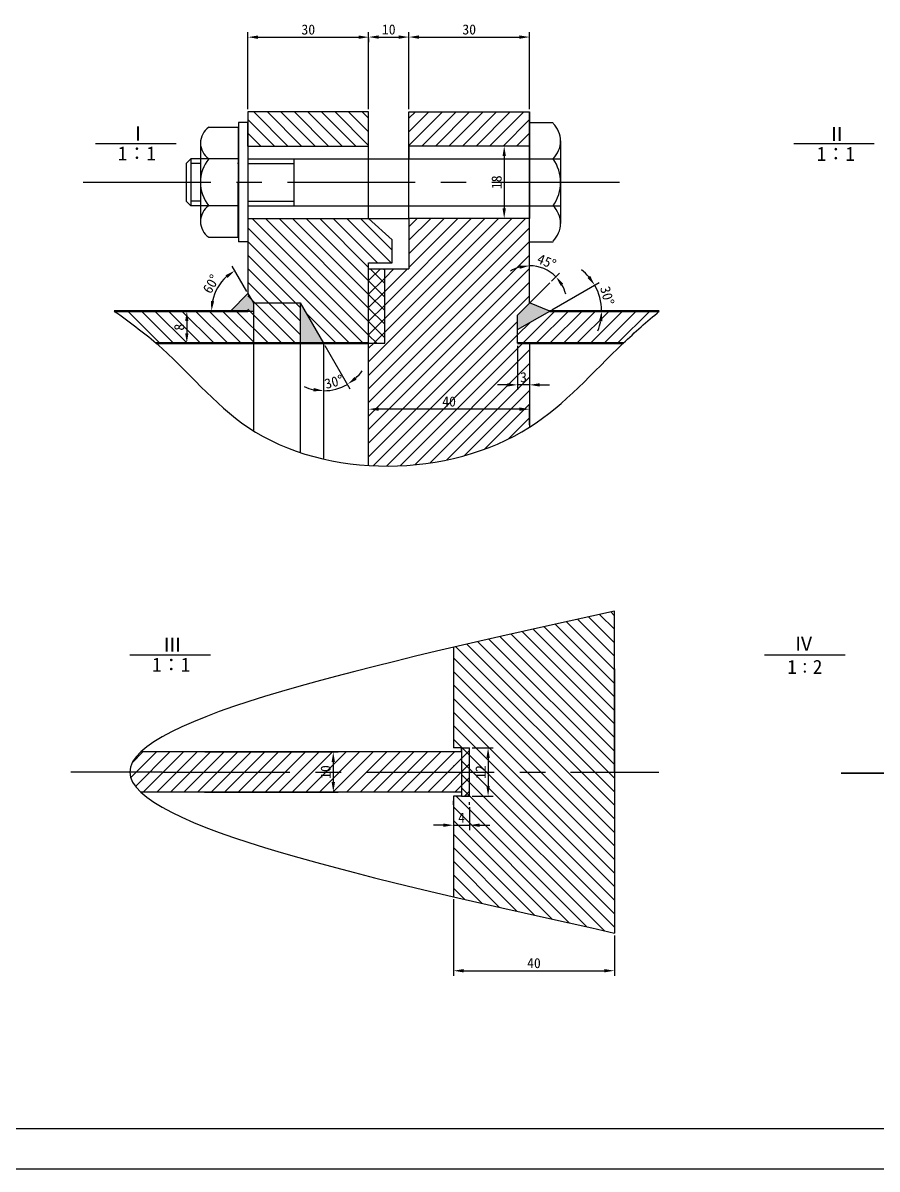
# Model space of a CAD drawing. Header units: millimetres. Extents: x -1950 to -231, y 2736 to 6518.
# Drawn here: x -803.2 to -590.9, y 2736 to 3020.8 of the extents above; entities that cross this region are included whole.
import ezdxf

# ---------------------------------------------------------------- set-up
doc = ezdxf.new("R2010")
doc.units = ezdxf.units.MM
doc.linetypes.add('CENTER', pattern=[50.8, 31.75, -6.35, 6.35, -6.35])
for name, color, linetype, lineweight in [('点画线', 7, 'CENTER', 25), ('粗实线', 7, 'Continuous', 50), ('细实线', 7, 'Continuous', 25)]:
    doc.layers.add(name, color=color, linetype=linetype, lineweight=lineweight)
doc.styles.get("Standard").update_dxf_attribs({"font": ''})
doc.styles.get('Standard').set_extended_font_data('SimSun')
doc.dimstyles.new('ISO-25', dxfattribs={"dimtxt": 2.5, "dimasz": 2.5, "dimexe": 1.25, "dimexo": 0.625, "dimtad": 1, "dimtxsty": 'Standard', "dimcen": 2.5, "dimadec": 0, "dimazin": 0, "dimtfac": 1, "dimtmove": 0, "dimatfit": 3, "dimfxl": 0, "dimarcsym": 0})

# ---------------------------------------------------------------- blocks, each defined once
blk = doc.blocks.new('*D48')
at = {"layer": 'Defpoints', "color": 0, "transparency": 16777216}
for p in [(-677.25, 3017.3), (-707.25, 2998.72), (-677.25, 2998.72)]:
    blk.add_point(p, dxfattribs=at)
at = {"layer": '细实线', "color": 0, "lineweight": -2, "transparency": 16777216}
for p, q in [((-707.25, 2999.35), (-707.25, 3018.55)), ((-704.75, 3017.3), (-679.75, 3017.3)), ((-677.25, 2999.35), (-677.25, 3018.55))]:
    blk.add_line(p, q, dxfattribs=at)
at = {"layer": '细实线', "color": 0, "transparency": 16777216}
for points in [[(-704.75, 3017.71), (-704.75, 3016.88), (-707.25, 3017.3)], [(-679.75, 3017.71), (-679.75, 3016.88), (-677.25, 3017.3)]]:
    blk.add_solid(points, dxfattribs=at)
at = {"layer": '细实线', "color": 0, "transparency": 16777216, "insert": (-692.25, 3019.17), "char_height": 2.5, "attachment_point": 5}
blk.add_mtext('30', dxfattribs=at)
blk = doc.blocks.new('*D49')
at = {"layer": 'Defpoints', "color": 0, "transparency": 16777216}
for p in [(-717.25, 3017.59), (-707.25, 3017.3), (-707.25, 3017.3)]:
    blk.add_point(p, dxfattribs=at)
at = {"layer": '细实线', "color": 0, "lineweight": -2, "transparency": 16777216}
for p, q in [((-717.25, 3016.96), (-717.25, 3016.05)), ((-714.75, 3017.3), (-709.75, 3017.3)), ((-707.25, 3017.92), (-707.25, 3018.55))]:
    blk.add_line(p, q, dxfattribs=at)
at = {"layer": '细实线', "color": 0, "transparency": 16777216}
for points in [[(-714.75, 3017.71), (-714.75, 3016.88), (-717.25, 3017.3)], [(-709.75, 3017.71), (-709.75, 3016.88), (-707.25, 3017.3)]]:
    blk.add_solid(points, dxfattribs=at)
at = {"layer": '细实线', "color": 0, "transparency": 16777216, "insert": (-712.25, 3019.17), "char_height": 2.5, "attachment_point": 5}
blk.add_mtext('10', dxfattribs=at)
blk = doc.blocks.new('*D50')
at = {"layer": 'Defpoints', "color": 0, "transparency": 16777216}
for p in [(-717.25, 3017.27), (-747.25, 2998.72), (-717.25, 2998.72)]:
    blk.add_point(p, dxfattribs=at)
at = {"layer": '细实线', "color": 0, "lineweight": -2, "transparency": 16777216}
for p, q in [((-747.25, 2999.35), (-747.25, 3018.52)), ((-744.75, 3017.27), (-719.75, 3017.27)), ((-717.25, 2999.35), (-717.25, 3018.52))]:
    blk.add_line(p, q, dxfattribs=at)
at = {"layer": '细实线', "color": 0, "transparency": 16777216}
for points in [[(-744.75, 3017.69), (-744.75, 3016.85), (-747.25, 3017.27)], [(-719.75, 3017.69), (-719.75, 3016.85), (-717.25, 3017.27)]]:
    blk.add_solid(points, dxfattribs=at)
at = {"layer": '细实线', "color": 0, "transparency": 16777216, "insert": (-732.25, 3019.15), "char_height": 2.5, "attachment_point": 5}
blk.add_mtext('30', dxfattribs=at)
blk = doc.blocks.new('*D53')
at = {"layer": 'Defpoints', "color": 0, "transparency": 16777216}
for p in [(-758.58, 2839.68), (-758.64, 2829.68), (-726.04, 2829.68)]:
    blk.add_point(p, dxfattribs=at)
at = {"layer": '细实线', "color": 0, "lineweight": -2, "transparency": 16777216}
for p, q in [((-757.96, 2839.68), (-724.79, 2839.68)), ((-726.04, 2837.18), (-726.04, 2832.18)), ((-758.01, 2829.68), (-724.79, 2829.68))]:
    blk.add_line(p, q, dxfattribs=at)
at = {"layer": '细实线', "color": 0, "transparency": 16777216}
for points in [[(-726.45, 2837.18), (-725.62, 2837.18), (-726.04, 2839.68)], [(-726.45, 2832.18), (-725.62, 2832.18), (-726.04, 2829.68)]]:
    blk.add_solid(points, dxfattribs=at)
at = {"layer": '细实线', "color": 0, "transparency": 16777216, "insert": (-727.91, 2834.68), "char_height": 2.5, "attachment_point": 5, "rotation": 90}
blk.add_mtext('10', dxfattribs=at)
blk = doc.blocks.new('*D54')
at = {"layer": 'Defpoints', "color": 0, "transparency": 16777216}
for p in [(-680.25, 2941.22), (-677.25, 2941.22), (-680.25, 2930.88)]:
    blk.add_point(p, dxfattribs=at)
at = {"layer": '细实线', "color": 0, "lineweight": -2, "transparency": 16777216}
for p, q in [((-680.25, 2940.6), (-680.25, 2929.63)), ((-677.25, 2940.6), (-677.25, 2929.63)), ((-682.75, 2930.88), (-685.25, 2930.88)), ((-677.25, 2930.88), (-680.25, 2930.88)), ((-674.75, 2930.88), (-672.25, 2930.88))]:
    blk.add_line(p, q, dxfattribs=at)
at = {"layer": '细实线', "color": 0, "transparency": 16777216}
for points in [[(-682.75, 2931.29), (-682.75, 2930.46), (-680.25, 2930.88)], [(-674.75, 2931.29), (-674.75, 2930.46), (-677.25, 2930.88)]]:
    blk.add_solid(points, dxfattribs=at)
at = {"layer": '细实线', "color": 0, "transparency": 16777216, "insert": (-678.75, 2932.75), "char_height": 2.5, "attachment_point": 5}
blk.add_mtext('3', dxfattribs=at)
blk = doc.blocks.new('*D59')
at = {"layer": 'Defpoints', "color": 0, "transparency": 16777216}
for p in [(-696.16, 2826.56), (-692.16, 2826.56), (-692.16, 2821.48)]:
    blk.add_point(p, dxfattribs=at)
at = {"layer": '细实线', "color": 0, "lineweight": -2, "transparency": 16777216}
for p, q in [((-696.16, 2825.93), (-696.16, 2820.23)), ((-692.16, 2825.93), (-692.16, 2820.23)), ((-698.66, 2821.48), (-701.16, 2821.48)), ((-696.16, 2821.48), (-692.16, 2821.48)), ((-689.66, 2821.48), (-687.16, 2821.48))]:
    blk.add_line(p, q, dxfattribs=at)
at = {"layer": '细实线', "color": 0, "transparency": 16777216}
for points in [[(-698.66, 2821.89), (-698.66, 2821.06), (-696.16, 2821.48)], [(-689.66, 2821.89), (-689.66, 2821.06), (-692.16, 2821.48)]]:
    blk.add_solid(points, dxfattribs=at)
at = {"layer": '细实线', "color": 0, "transparency": 16777216, "insert": (-694.16, 2823.35), "char_height": 2.5, "attachment_point": 5}
blk.add_mtext('4', dxfattribs=at)
blk = doc.blocks.new('*D62')
at = {"layer": 'Defpoints', "color": 0, "transparency": 16777216}
for p in [(-734.25, 2951.22), (-728.45, 2941.22), (-728.45, 2941.22), (-726.39, 2929.6), (-728.45, 2912.45)]:
    blk.add_point(p, dxfattribs=at)
at = {"layer": '细实线', "color": 0, "lineweight": -2, "transparency": 16777216}
blk.add_line((-728.13, 2940.68), (-721.9, 2929.93), dxfattribs=at)
for start, end in [(312.2725, 324.4296), (245.6858, 257.8429), (270, 300.1154)]:
    blk.add_arc((-728.45, 2941.22), 11.8, start, end, dxfattribs=at)
at = {"layer": '细实线', "color": 0, "transparency": 16777216}
for points in [[(-720.26, 2932.15), (-720.75, 2932.82), (-722.52, 2931.01)], [(-730.89, 2930.1), (-730.98, 2929.27), (-728.45, 2929.42)]]:
    blk.add_solid(points, dxfattribs=at)
at = {"layer": '细实线', "color": 0, "transparency": 16777216, "insert": (-725.87, 2931.63), "char_height": 2.5, "attachment_point": 5, "rotation": 15.0577}
blk.add_mtext('30°', dxfattribs=at)
blk = doc.blocks.new('*D63')
at = {"layer": 'Defpoints', "color": 0, "transparency": 16777216}
for p in [(-677.25, 2998.72), (-672.62, 2959.23), (-672.25, 2956.22), (-677.25, 2951.22), (-680.25, 2948.22)]:
    blk.add_point(p, dxfattribs=at)
at = {"layer": '细实线', "color": 0, "lineweight": -2, "transparency": 16777216}
blk.add_line((-671.8, 2956.66), (-669.82, 2958.65), dxfattribs=at)
for start, end in [(105.5289, 121.0578), (45, 90), (13.9422, 29.4711)]:
    blk.add_arc((-677.25, 2951.22), 9.25, start, end, dxfattribs=at)
at = {"layer": '细实线', "color": 0, "transparency": 16777216}
for points in [[(-679.78, 2960.55), (-679.67, 2959.72), (-677.25, 2960.47)], [(-669.52, 2955.52), (-668.86, 2956.03), (-670.7, 2957.76)]]:
    blk.add_solid(points, dxfattribs=at)
at = {"layer": '细实线', "color": 0, "transparency": 16777216, "insert": (-672.99, 2961.5), "char_height": 2.5, "attachment_point": 5, "rotation": 337.5}
blk.add_mtext('45°', dxfattribs=at)
blk = doc.blocks.new('*D64')
at = {"layer": 'Defpoints', "color": 0, "transparency": 16777216}
for p in [(-659.52, 2951.47), (-672.25, 2949.22), (-672.25, 2949.22), (-653.98, 2949.22), (-680.25, 2944.6)]:
    blk.add_point(p, dxfattribs=at)
at = {"layer": '细实线', "color": 0, "lineweight": -2, "transparency": 16777216}
blk.add_line((-671.71, 2949.53), (-659.97, 2956.31), dxfattribs=at)
for start, end in [(41.1031, 52.2062), (360, 30), (337.7938, 348.8969)]:
    blk.add_arc((-672.25, 2949.22), 12.92, start, end, dxfattribs=at)
at = {"layer": '细实线', "color": 0, "transparency": 16777216}
for points in [[(-662.17, 2957.96), (-662.85, 2957.47), (-661.06, 2955.68)], [(-659.98, 2946.77), (-659.15, 2946.69), (-659.33, 2949.22)]]:
    blk.add_solid(points, dxfattribs=at)
at = {"layer": '细实线', "color": 0, "transparency": 16777216, "insert": (-657.95, 2953.05), "char_height": 2.5, "attachment_point": 5, "rotation": 285}
blk.add_mtext('30°', dxfattribs=at)
blk = doc.blocks.new('*D66')
at = {"layer": 'Defpoints', "color": 0, "transparency": 16777216}
for p in [(-717.25, 2924.84), (-677.25, 2920.35), (-717.25, 2910.85)]:
    blk.add_point(p, dxfattribs=at)
at = {"layer": '细实线', "color": 0, "lineweight": -2, "transparency": 16777216}
for p, q in [((-717.25, 2911.48), (-717.25, 2926.09)), ((-679.75, 2924.84), (-714.75, 2924.84)), ((-677.25, 2920.97), (-677.25, 2926.09))]:
    blk.add_line(p, q, dxfattribs=at)
at = {"layer": '细实线', "color": 0, "transparency": 16777216}
for points in [[(-714.75, 2925.26), (-714.75, 2924.43), (-717.25, 2924.84)], [(-679.75, 2925.26), (-679.75, 2924.43), (-677.25, 2924.84)]]:
    blk.add_solid(points, dxfattribs=at)
at = {"layer": '细实线', "color": 0, "transparency": 16777216, "insert": (-697.25, 2926.72), "char_height": 2.5, "attachment_point": 5}
blk.add_mtext('40', dxfattribs=at)
blk = doc.blocks.new('*D70')
at = {"layer": 'Defpoints', "color": 0, "transparency": 16777216}
for p in [(-753.63, 2956.67), (-747.24, 2953.57), (-745.87, 2951.2), (-780.47, 2949.22), (-747.25, 2949.22)]:
    blk.add_point(p, dxfattribs=at)
at = {"layer": '细实线', "color": 0, "lineweight": -2, "transparency": 16777216}
blk.add_line((-747.56, 2954.11), (-751.18, 2960.35), dxfattribs=at)
blk.add_arc((-744.72, 2949.22), 11.62, 132.5179, 167.6458, dxfattribs=at)
at = {"layer": '细实线', "color": 0, "transparency": 16777216}
for points in [[(-752.81, 2958.12), (-752.32, 2957.45), (-750.55, 2959.27)], [(-755.65, 2951.66), (-756.48, 2951.75), (-756.33, 2949.22)]]:
    blk.add_solid(points, dxfattribs=at)
at = {"layer": '细实线', "color": 0, "transparency": 16777216, "insert": (-756.41, 2955.95), "char_height": 2.5, "attachment_point": 5, "rotation": 60.0818}
blk.add_mtext('60°', dxfattribs=at)
blk = doc.blocks.new('*D71')
at = {"layer": 'Defpoints', "color": 0, "transparency": 16777216}
for p in [(-696.16, 2803.69), (-656.16, 2794.68), (-656.16, 2785.31)]:
    blk.add_point(p, dxfattribs=at)
at = {"layer": '细实线', "color": 0, "lineweight": -2, "transparency": 16777216}
for p, q in [((-696.16, 2803.07), (-696.16, 2784.06)), ((-656.16, 2794.06), (-656.16, 2784.06)), ((-693.66, 2785.31), (-658.66, 2785.31))]:
    blk.add_line(p, q, dxfattribs=at)
at = {"layer": '细实线', "color": 0, "transparency": 16777216}
for points in [[(-693.66, 2785.73), (-693.66, 2784.9), (-696.16, 2785.31)], [(-658.66, 2785.73), (-658.66, 2784.9), (-656.16, 2785.31)]]:
    blk.add_solid(points, dxfattribs=at)
at = {"layer": '细实线', "color": 0, "transparency": 16777216, "insert": (-676.16, 2787.19), "char_height": 2.5, "attachment_point": 5}
blk.add_mtext('40', dxfattribs=at)
blk = doc.blocks.new('*D72')
at = {"layer": 'Defpoints', "color": 0, "transparency": 16777216}
for p in [(-677.25, 2990.22), (-683.55, 2972.22), (-677.25, 2972.22)]:
    blk.add_point(p, dxfattribs=at)
at = {"layer": '细实线', "color": 0, "lineweight": -2, "transparency": 16777216}
for p, q in [((-677.87, 2990.22), (-684.8, 2990.22)), ((-683.55, 2987.72), (-683.55, 2974.72)), ((-677.87, 2972.22), (-684.8, 2972.22))]:
    blk.add_line(p, q, dxfattribs=at)
at = {"layer": '细实线', "color": 0, "transparency": 16777216}
for points in [[(-683.97, 2987.72), (-683.13, 2987.72), (-683.55, 2990.22)], [(-683.97, 2974.72), (-683.13, 2974.72), (-683.55, 2972.22)]]:
    blk.add_solid(points, dxfattribs=at)
at = {"layer": '细实线', "color": 0, "transparency": 16777216, "insert": (-685.42, 2981.22), "char_height": 2.5, "attachment_point": 5, "rotation": 90}
blk.add_mtext('18', dxfattribs=at)
blk = doc.blocks.new('*D73')
at = {"layer": 'Defpoints', "color": 0, "transparency": 16777216}
for p in [(-692.16, 2840.68), (-692.16, 2828.68), (-687.56, 2828.68)]:
    blk.add_point(p, dxfattribs=at)
at = {"layer": '细实线', "color": 0, "lineweight": -2, "transparency": 16777216}
for p, q in [((-691.54, 2840.68), (-686.31, 2840.68)), ((-687.56, 2838.18), (-687.56, 2831.18)), ((-691.54, 2828.68), (-686.31, 2828.68))]:
    blk.add_line(p, q, dxfattribs=at)
at = {"layer": '细实线', "color": 0, "transparency": 16777216}
for points in [[(-687.97, 2838.18), (-687.14, 2838.18), (-687.56, 2840.68)], [(-687.97, 2831.18), (-687.14, 2831.18), (-687.56, 2828.68)]]:
    blk.add_solid(points, dxfattribs=at)
at = {"layer": '细实线', "color": 0, "transparency": 16777216, "insert": (-689.43, 2834.68), "char_height": 2.5, "attachment_point": 5, "rotation": 90}
blk.add_mtext('12', dxfattribs=at)
blk = doc.blocks.new('*D81')
at = {"layer": 'Defpoints', "color": 0, "transparency": 16777216}
for p in [(-780.47, 2949.22), (-770.03, 2941.22), (-762.45, 2941.22)]:
    blk.add_point(p, dxfattribs=at)
at = {"layer": '细实线', "color": 0, "lineweight": -2, "transparency": 16777216}
for p, q in [((-779.85, 2949.22), (-761.2, 2949.22)), ((-762.45, 2946.72), (-762.45, 2943.72)), ((-769.4, 2941.22), (-761.2, 2941.22))]:
    blk.add_line(p, q, dxfattribs=at)
at = {"layer": '细实线', "color": 0, "transparency": 16777216}
for points in [[(-762.86, 2946.72), (-762.03, 2946.72), (-762.45, 2949.22)], [(-762.86, 2943.72), (-762.03, 2943.72), (-762.45, 2941.22)]]:
    blk.add_solid(points, dxfattribs=at)
at = {"layer": '细实线', "color": 0, "transparency": 16777216, "insert": (-764.32, 2945.22), "char_height": 2.5, "attachment_point": 5, "rotation": 90}
blk.add_mtext('8', dxfattribs=at)

msp = doc.modelspace()

# ---------------------------------------------------------------- hatches: boundary and pattern name
at = {"layer": '细实线'}
h = msp.add_hatch(dxfattribs=at)
h.set_pattern_fill('ANSI31', color=256, scale=0.75, angle=90)
h.paths.add_polyline_path([(-717.247, 2998.722), (-747.247, 2998.722), (-747.247, 2990.222), (-717.247, 2990.222)])
h = msp.add_hatch(dxfattribs=at)
h.set_pattern_fill('ANSI31', color=256, scale=0.75)
h.paths.add_polyline_path([(-677.247, 2998.722), (-707.247, 2998.722), (-707.247, 2990.222), (-677.247, 2990.222)])
edge = h.paths.add_edge_path()
edge.add_line((-680.247, 2948.222), (-677.247, 2951.222))
edge.add_line((-677.247, 2951.222), (-677.247, 2972.222))
edge.add_line((-677.247, 2972.222), (-707.247, 2972.222))
edge.add_line((-707.247, 2972.222), (-707.247, 2959.722))
edge.add_line((-707.247, 2959.722), (-713.247, 2959.722))
edge.add_line((-713.247, 2959.722), (-713.247, 2941.222))
edge.add_line((-713.247, 2941.222), (-717.247, 2941.222))
edge.add_line((-717.247, 2941.222), (-717.247, 2910.854))
edge.add_spline(control_points=[(-717.247, 2910.854), (-703.132, 2909.985), (-688.495, 2913.224), (-677.247, 2920.345)], knot_values=[74.5826713, 74.5826713, 74.5826713, 74.5826713, 114.055435, 114.055435, 114.055435, 114.055435], degree=3, periodic=0)
edge.add_line((-677.247, 2920.345), (-677.247, 2941.222))
edge.add_line((-677.247, 2941.222), (-680.247, 2941.222))
edge.add_line((-680.247, 2941.222), (-680.247, 2948.222))
h = msp.add_hatch(dxfattribs=at)
h.set_pattern_fill('ANSI31', color=256, scale=0.75, angle=90)
edge = h.paths.add_edge_path()
edge.add_line((-747.247, 2949.222), (-780.471, 2949.222))
edge.add_spline(control_points=[(-780.471, 2949.222), (-776.907, 2946.655), (-773.342, 2944.088), (-770.027, 2941.222)], knot_values=[0, 0, 0, 0, 13.156151, 13.156151, 13.156151, 13.156151], degree=3, periodic=0)
edge.add_line((-770.027, 2941.222), (-747.247, 2941.222))
edge.add_line((-747.247, 2941.222), (-747.247, 2949.222))
h.paths.add_polyline_path([(-734.247, 2951.222), (-747.247, 2951.222), (-747.247, 2949.222), (-747.247, 2941.222), (-734.247, 2941.222)], flags=17)
h.paths.add_polyline_path([(-711.41, 2966.951), (-717.247, 2972.222), (-747.247, 2972.222), (-747.247, 2969.972), (-747.247, 2964.222), (-747.247, 2951.222), (-734.247, 2951.222), (-728.446, 2941.222), (-717.247, 2941.222), (-717.247, 2959.722), (-717.247, 2961.222), (-711.41, 2961.222)])
h = msp.add_hatch(dxfattribs=at)
h.set_pattern_fill('ANSI37', color=256, scale=0.75)
h.paths.add_polyline_path([(-713.247, 2959.722), (-717.247, 2959.722), (-717.247, 2941.222), (-713.247, 2941.222)])
h = msp.add_hatch(color=256, dxfattribs=at)
h.dxf.hatch_style = 1
h.paths.add_polyline_path([(-745.901, 2951.179), (-745.901, 2951.222), (-747.242, 2953.567), (-751.594, 2949.222), (-747.247, 2949.222), (-745.901, 2949.222)])
h = msp.add_hatch(color=256, dxfattribs=at)
h.dxf.hatch_style = 1
h.paths.add_polyline_path([(-734.247, 2951.222), (-734.247, 2941.222), (-728.446, 2941.222)])
h = msp.add_hatch(color=256, dxfattribs=at)
h.dxf.hatch_style = 1
h.paths.add_polyline_path([(-672.247, 2949.222), (-677.247, 2951.222), (-680.247, 2948.222), (-680.247, 2944.603)])
h = msp.add_hatch(dxfattribs=at)
h.set_pattern_fill('ANSI31', color=256, scale=0.75)
edge = h.paths.add_edge_path()
edge.add_spline(control_points=[(-653.98, 2941.222), (-651.064, 2943.978), (-648.031, 2946.6), (-644.998, 2949.222)], knot_values=[0, 0, 0, 0, 12.0284954, 12.0284954, 12.0284954, 12.0284954], degree=3, periodic=0)
edge.add_line((-644.998, 2949.222), (-653.98, 2949.222))
edge.add_line((-653.98, 2949.222), (-672.247, 2949.222))
edge.add_line((-672.247, 2949.222), (-680.247, 2944.603))
edge.add_line((-680.247, 2944.603), (-680.247, 2941.222))
edge.add_line((-680.247, 2941.222), (-677.247, 2941.222))
edge.add_spline(control_points=[(-677.247, 2941.222), (-665.614, 2941.222)], knot_values=[0.8750072, 0.8750072, 1, 1], degree=1, periodic=0)
edge.add_spline(control_points=[(-665.614, 2941.222), (-653.98, 2941.222)], knot_values=[0.75, 0.75, 0.8750072, 0.8750072], degree=1, periodic=0)
h = msp.add_hatch(dxfattribs=at)
h.set_pattern_fill('ANSI31', color=256, scale=0.75, angle=90)
h.set_pattern_definition([(135, (-2.417, 0.5666), (-1.683798, -1.683798), [])])
edge = h.paths.add_edge_path()
edge.add_line((-656.161, 2860.366), (-656.106, 2874.682))
edge.add_spline(control_points=[(-656.106, 2874.682), (-669.688, 2871.677), (-683.27, 2868.671), (-696.161, 2865.666)], knot_values=[0, 0, 0, 0, 28.6197058, 28.6197058, 28.6197058, 28.6197058], degree=3, periodic=0)
edge.add_line((-696.161, 2865.666), (-696.161, 2842.182))
edge.add_line((-696.161, 2842.182), (-696.161, 2840.682))
edge.add_line((-696.161, 2840.682), (-694.161, 2840.682))
edge.add_line((-694.161, 2840.682), (-692.161, 2840.682))
edge.add_line((-692.161, 2840.682), (-692.161, 2834.682))
edge.add_line((-692.161, 2834.682), (-667.091, 2834.682))
edge.add_line((-667.091, 2834.682), (-656.161, 2834.682))
edge.add_line((-656.161, 2834.682), (-656.161, 2860.366))
edge = h.paths.add_edge_path()
edge.add_line((-656.161, 2834.682), (-667.091, 2834.682))
edge.add_line((-667.091, 2834.682), (-692.161, 2834.682))
edge.add_line((-692.161, 2834.682), (-692.161, 2828.682))
edge.add_line((-692.161, 2828.682), (-693.161, 2828.682))
edge.add_line((-693.161, 2828.682), (-694.161, 2828.682))
edge.add_line((-694.161, 2828.682), (-696.161, 2828.682))
edge.add_line((-696.161, 2828.682), (-696.161, 2826.557))
edge.add_line((-696.161, 2826.557), (-696.161, 2803.692))
edge.add_spline(control_points=[(-696.161, 2803.692), (-683.287, 2800.689), (-669.724, 2797.686), (-656.161, 2794.682)], knot_values=[225.2819425, 225.2819425, 225.2819425, 225.2819425, 253.8659087, 253.8659087, 253.8659087, 253.8659087], degree=3, periodic=0)
edge.add_line((-656.161, 2794.682), (-656.161, 2834.682))
h.paths.add_polyline_path([(-695.675, 2820.975), (-692.648, 2820.975), (-692.648, 2825.781), (-695.675, 2825.781)], flags=24)
h = msp.add_hatch(dxfattribs=at)
h.set_pattern_fill('ANSI31', color=256, scale=0.75)
h.set_pattern_definition([(45, (-2.417, 0.5666), (-1.683798, 1.683798), [])])
edge = h.paths.add_edge_path()
edge.add_line((-694.161, 2834.682), (-694.161, 2839.682))
edge.add_line((-694.161, 2839.682), (-758.585, 2839.682))
edge.add_line((-758.585, 2839.682), (-773.896, 2839.682))
edge.add_spline(control_points=[(-773.896, 2839.682), (-775.66, 2838.015), (-776.6, 2836.349), (-776.599, 2834.682)], knot_values=[111.0920567, 111.0920567, 111.0920567, 111.0920567, 126.9592657, 126.9592657, 126.9592657, 126.9592657], degree=3, periodic=0)
edge.add_line((-776.599, 2834.682), (-768.569, 2834.682))
edge.add_line((-768.569, 2834.682), (-694.161, 2834.682))
edge = h.paths.add_edge_path()
edge.add_line((-768.569, 2834.682), (-776.599, 2834.682))
edge.add_spline(control_points=[(-776.599, 2834.682), (-776.598, 2833.015), (-775.656, 2831.349), (-773.891, 2829.682)], knot_values=[126.9592657, 126.9592657, 126.9592657, 126.9592657, 142.8252927, 142.8252927, 142.8252927, 142.8252927], degree=3, periodic=0)
edge.add_line((-773.891, 2829.682), (-758.637, 2829.682))
edge.add_line((-758.637, 2829.682), (-694.161, 2829.682))
edge.add_line((-694.161, 2829.682), (-694.161, 2834.682))
edge.add_line((-694.161, 2834.682), (-768.569, 2834.682))
h.paths.add_polyline_path([(-725.538, 2832.168), (-725.538, 2836.974), (-730.344, 2836.974), (-730.344, 2832.168)], flags=9)
h = msp.add_hatch(dxfattribs=at)
h.set_pattern_fill('ANSI37', color=256, scale=0.75)
h.set_pattern_definition([(45, (-2.417, 0.5666), (-1.683798, 1.683798), []), (135, (-2.417, 0.5666), (-1.683798, -1.683798), [])])
h.paths.add_polyline_path([(-692.161, 2840.682), (-694.161, 2840.682), (-694.161, 2839.682), (-694.161, 2834.682), (-692.161, 2834.682)])
h.paths.add_polyline_path([(-692.161, 2834.682), (-694.161, 2834.682), (-694.161, 2828.682), (-692.161, 2828.682)])

# ---------------------------------------------------------------- linework, layer by layer
at = {"layer": '点画线'}
for p, q in [((-788.221, 2981.222), (-650.707, 2981.222)), ((-768.569, 2834.682), (-667.091, 2834.682)), ((-599.771, 2834.436), (-473.516, 2834.436))]:
    msp.add_line(p, q, dxfattribs=at)
at = {"layer": '粗实线'}
for p, q in [((-780.471, 2949.222), (-747.247, 2949.222)), ((-653.98, 2949.222), (-672.247, 2949.222)), ((-653.98, 2949.222), (-644.998, 2949.222)), ((-770.027, 2941.222), (-717.247, 2941.222)), ((-717.247, 2941.222), (-747.247, 2941.222)), ((-677.247, 2941.222), (-680.247, 2941.222))]:
    msp.add_line(p, q, dxfattribs=at)
msp.add_open_spline([(-653.98, 2941.222), (-677.247, 2941.222)], degree=1, dxfattribs=at)
at = {"layer": '细实线'}
for p, q in [((-747.247, 2996.042), (-749.587, 2996.042)), ((-749.587, 2996.042), (-749.587, 2966.402)), ((-749.587, 2996.042), (-749.587, 2994.872)), ((-717.247, 2998.722), (-747.247, 2998.722)), ((-747.247, 2998.722), (-747.247, 2990.222)), ((-747.247, 2990.222), (-747.247, 2996.042)), ((-717.247, 2990.222), (-717.247, 2998.722)), ((-707.247, 2990.222), (-707.247, 2998.722)), ((-707.247, 2998.722), (-677.247, 2998.722)), ((-677.247, 2998.722), (-677.247, 2990.222)), ((-677.247, 2951.222), (-677.247, 2998.722)), ((-677.247, 2996.042), (-671.39, 2996.042)), ((-756.976, 2994.872), (-749.691, 2994.872)), ((-749.691, 2994.872), (-749.691, 2981.222)), ((-785.105, 2990.869), (-765.105, 2990.869)), ((-759.051, 2991.423), (-759.051, 2971.02)), ((-747.247, 2990.222), (-717.247, 2990.222)), ((-747.247, 2990.222), (-747.247, 2969.972)), ((-747.247, 2990.222), (-747.247, 2988.422)), ((-747.247, 2990.222), (-747.247, 2987.722)), ((-747.247, 2990.222), (-747.247, 2987.072)), ((-717.247, 2972.222), (-717.247, 2990.222)), ((-677.247, 2990.222), (-707.247, 2990.222)), ((-707.247, 2972.222), (-707.247, 2990.222)), ((-707.247, 2990.222), (-707.247, 2987.072)), ((-677.247, 2990.222), (-677.247, 2972.222)), ((-669.548, 2991.48), (-669.548, 2970.963)), ((-611.56, 2990.836), (-591.56, 2990.836)), ((-747.247, 2987.722), (-747.247, 2985.922)), ((-762.602, 2985.902), (-761.432, 2987.072)), ((-762.602, 2985.902), (-762.602, 2976.542)), ((-749.732, 2987.072), (-761.432, 2987.072)), ((-761.432, 2987.072), (-761.432, 2975.372)), ((-759.103, 2985.902), (-761.432, 2985.902)), ((-749.702, 2985.902), (-749.875, 2985.902)), ((-747.247, 2985.902), (-747.275, 2985.902)), ((-747.247, 2987.072), (-669.548, 2987.072)), ((-747.247, 2987.072), (-747.247, 2985.902)), ((-747.247, 2985.902), (-735.824, 2985.902)), ((-735.824, 2987.072), (-735.824, 2975.372)), ((-707.247, 2987.072), (-669.548, 2987.072)), ((-749.691, 2967.572), (-749.691, 2981.222)), ((-762.602, 2976.542), (-761.432, 2975.372)), ((-759.092, 2976.542), (-761.432, 2976.542)), ((-747.247, 2976.542), (-735.824, 2976.542)), ((-749.732, 2975.372), (-761.432, 2975.372)), ((-747.247, 2975.372), (-669.548, 2975.372)), ((-747.247, 2972.222), (-717.247, 2972.222)), ((-711.41, 2966.951), (-717.247, 2972.222)), ((-717.247, 2972.222), (-707.247, 2972.222)), ((-677.247, 2972.222), (-707.247, 2972.222)), ((-707.247, 2972.222), (-707.247, 2959.722)), ((-756.976, 2967.572), (-749.691, 2967.572)), ((-747.247, 2969.972), (-747.247, 2964.222)), ((-747.247, 2966.402), (-749.587, 2966.402)), ((-711.41, 2961.222), (-711.41, 2966.951)), ((-677.247, 2966.402), (-671.39, 2966.402)), ((-747.247, 2964.222), (-747.247, 2953.562)), ((-717.247, 2959.722), (-717.247, 2961.222)), ((-717.247, 2961.222), (-711.41, 2961.222)), ((-717.247, 2959.722), (-717.247, 2960.722)), ((-717.247, 2959.722), (-717.247, 2960.522)), ((-717.247, 2959.722), (-707.247, 2959.722)), ((-717.247, 2959.722), (-713.247, 2959.722)), ((-717.247, 2910.854), (-717.247, 2959.722)), ((-713.247, 2941.222), (-713.247, 2959.722)), ((-672.247, 2956.222), (-680.247, 2948.222)), ((-747.242, 2953.567), (-751.594, 2949.222)), ((-747.242, 2953.567), (-745.901, 2951.222)), ((-745.901, 2951.179), (-745.901, 2951.222)), ((-745.901, 2951.222), (-734.247, 2951.222)), ((-745.901, 2951.179), (-745.901, 2949.222)), ((-734.247, 2951.222), (-734.247, 2949.222)), ((-734.247, 2951.222), (-734.247, 2936.197)), ((-734.247, 2951.222), (-728.446, 2941.222)), ((-672.247, 2949.222), (-677.247, 2951.222)), ((-747.247, 2949.222), (-745.901, 2949.222)), ((-745.901, 2949.222), (-745.901, 2919.474)), ((-734.247, 2949.222), (-734.247, 2914.066)), ((-680.247, 2944.603), (-672.247, 2949.222)), ((-680.247, 2941.222), (-680.247, 2948.222)), ((-728.446, 2941.222), (-728.446, 2912.451)), ((-717.247, 2941.222), (-713.247, 2941.222)), ((-677.247, 2941.222), (-677.247, 2920.345)), ((-656.106, 2834.682), (-656.106, 2874.682)), ((-696.161, 2865.666), (-696.161, 2842.182)), ((-776.582, 2863.828), (-756.582, 2863.828)), ((-618.821, 2863.828), (-598.821, 2863.828)), ((-656.161, 2860.366), (-656.161, 2809.806)), ((-696.161, 2842.182), (-696.161, 2840.682)), ((-757.96, 2839.682), (-773.896, 2839.682)), ((-694.161, 2839.682), (-758.585, 2839.682)), ((-694.161, 2840.682), (-696.161, 2840.682)), ((-694.161, 2840.682), (-694.161, 2828.682)), ((-694.161, 2839.682), (-694.161, 2840.682)), ((-694.161, 2840.682), (-692.161, 2840.682)), ((-692.161, 2828.682), (-692.161, 2840.682)), ((-656.161, 2835.086), (-656.161, 2839.086)), ((-768.569, 2834.682), (-791.294, 2834.682)), ((-696.161, 2836.271), (-696.161, 2836.182)), ((-667.091, 2834.682), (-645.121, 2834.682)), ((-656.161, 2834.682), (-656.161, 2794.682)), ((-580.566, 2834.436), (-599.771, 2834.436)), ((-758.637, 2829.682), (-773.891, 2829.682)), ((-694.161, 2829.682), (-758.637, 2829.682)), ((-694.161, 2828.682), (-696.161, 2828.682)), ((-696.161, 2828.682), (-696.161, 2826.557)), ((-694.161, 2829.682), (-695.161, 2829.682)), ((-694.161, 2829.682), (-694.161, 2828.682)), ((-694.161, 2828.682), (-692.161, 2828.682)), ((-694.161, 2828.682), (-692.161, 2828.682)), ((-692.161, 2828.682), (-693.161, 2828.682)), ((-696.161, 2826.557), (-696.161, 2827.557)), ((-696.161, 2826.557), (-696.161, 2803.692)), ((-692.161, 2826.557), (-692.161, 2827.171)), ((-656.161, 2802.245), (-656.161, 2801.586)), ((-241, 2746.032), (-1047, 2746.032)), ((-231, 2736.032), (-1072, 2736.032))]:
    msp.add_line(p, q, dxfattribs=at)
for centre, radius, start, end in [((-754.349, 2990.972), 4.703, 123.96883, 236.03117), ((-675.675, 2991.452), 6.127, 314.37099, 45.62901), ((-749.768, 2981.222), 9.284, 140.9403, 219.0597), ((-679.756, 2981.222), 10.209, 325.03689, 34.96311), ((-754.349, 2971.472), 4.703, 123.96883, 236.03117), ((-675.675, 2970.992), 6.127, 314.37099, 45.62901)]:
    msp.add_arc(centre, radius, start, end, dxfattribs=at)
for points in [[(-780.471, 2949.222), (-770.027, 2941.222), (-747.247, 2920.345), (-677.247, 2920.345), (-653.98, 2941.222), (-644.998, 2949.222)], [(-656.106, 2874.682), (-776.599, 2834.682), (-656.161, 2794.682)]]:
    msp.add_spline(points, degree=3, dxfattribs=at)
at = {"layer": '细实线', "start_tangent": (-1, 0), "end_tangent": (-1, 0)}
msp.add_spline([(-653.981, 2941.222), (-677.247, 2941.222)], degree=3, dxfattribs=at)

# ---------------------------------------------------------------- texts
at = {"layer": '细实线', "attachment_point": 5}
for s, width, insert, char_height in [('{\\fFangSong|b0|i0|c134|p49;Ⅰ}', 21.16627, (-774.586, 2993.344), 3.5), ('{\\fFangSong|b0|i0|c134|p49;Ⅱ}', 21.16627, (-600.854, 2993.234), 3.5), ('{\\fFangSong|b0|i0|c134|p49;\\H1.4x;1∶\\f@FangSong|b0|i0|c134|p49;1}', 20.51223, (-774.849, 2988.404), 2.5), ('{\\fFangSong|b0|i0|c134|p49;\\H1.4x;1∶\\f@FangSong|b0|i0|c134|p49;1}', 20.51223, (-601.117, 2988.294), 2.5), ('{\\fFangSong|b0|i0|c134|p49;Ⅲ}', 21.16627, (-766.063, 2866.303), 3.5), ('{\\fFangSong|b0|i0|c134|p49;Ⅳ}', 21.16627, (-609.109, 2866.591), 3.5), ('{\\fFangSong|b0|i0|c134|p49;\\H1.4x;1∶\\f@FangSong|b0|i0|c134|p49;1}', 20.51223, (-766.326, 2861.363), 2.5), ('{\\fFangSong|b0|i0|c134|p49;\\H1.4x;1\\H0.83336x;∶\\H1.2x;2}', 20, (-608.821, 2860.82), 2.5)]:
    msp.add_mtext_dynamic_manual_height_columns(s, width=width, gutter_width=12.5, heights=[0], dxfattribs=dict(at, insert=insert, char_height=char_height))

# ---------------------------------------------------------------- dimensions: what is measured, and where the dimension line sits
at = {"layer": '细实线'}
for base, p1, p2, picture, middle in [((-717.247, 3017.271), (-747.247, 2998.722), (-717.247, 2998.722), '*D50', (-732.247, 3019.146)), ((-707.247, 3017.296), (-717.247, 3017.588), (-707.247, 3017.296), '*D49', (-712.247, 3019.171)), ((-677.247, 3017.296), (-707.247, 2998.722), (-677.247, 2998.722), '*D48', (-692.247, 3019.171)), ((-680.247, 2930.875), (-677.247, 2941.222), (-680.247, 2941.222), '*D54', (-678.747, 2932.75)), ((-717.247, 2924.843), (-677.247, 2920.345), (-717.247, 2910.854), '*D66', (-697.247, 2926.718)), ((-692.161, 2821.475), (-696.161, 2826.557), (-692.161, 2826.557), '*D59', (-694.161, 2823.35)), ((-656.161, 2785.314), (-696.161, 2803.692), (-656.161, 2794.682), '*D71', (-676.161, 2787.189))]:
    dim = msp.add_linear_dim(base=base, p1=p1, p2=p2, dimstyle='ISO-25', dxfattribs=at)
    dim.commit()
    dim.dimension.update_dxf_attribs({"geometry": picture, "text_midpoint": middle})
for base, line1, line2, picture, middle in [((-672.621, 2959.234), ((-677.247, 2951.222), (-677.247, 2998.722)), ((-672.247, 2956.222), (-680.247, 2948.222)), '*D63', (-672.989, 2961.502)), ((-753.63, 2956.672), ((-747.242, 2953.567), (-745.868, 2951.204)), ((-780.471, 2949.222), (-747.247, 2949.222)), '*D70', (-756.41, 2955.951)), ((-659.522, 2951.465), ((-653.98, 2949.222), (-672.247, 2949.222)), ((-680.247, 2944.603), (-672.247, 2949.222)), '*D64', (-657.955, 2953.051)), ((-726.389, 2929.598), ((-728.446, 2941.222), (-728.446, 2912.451)), ((-734.247, 2951.222), (-728.446, 2941.222)), '*D62', (-725.867, 2931.633))]:
    dim = msp.add_angular_dim_2l(base=base, line1=line1, line2=line2, dimstyle='ISO-25', dxfattribs=at)
    dim.commit()
    dim.dimension.update_dxf_attribs({"geometry": picture, "text_midpoint": middle})
for base, p1, p2, picture, middle in [((-683.549, 2972.222), (-677.247, 2990.222), (-677.247, 2972.222), '*D72', (-685.424, 2981.222)), ((-762.446, 2941.222), (-780.471, 2949.222), (-770.027, 2941.222), '*D81', (-764.321, 2945.222)), ((-726.038, 2829.682), (-758.585, 2839.682), (-758.637, 2829.682), '*D53', (-727.913, 2834.682)), ((-687.557, 2828.682), (-692.161, 2840.682), (-692.161, 2828.682), '*D73', (-689.432, 2834.682))]:
    dim = msp.add_linear_dim(base=base, p1=p1, p2=p2, angle=90, dimstyle='ISO-25', dxfattribs=at)
    dim.commit()
    dim.dimension.update_dxf_attribs({"geometry": picture, "text_midpoint": middle})

doc.saveas('drawing.dxf')
